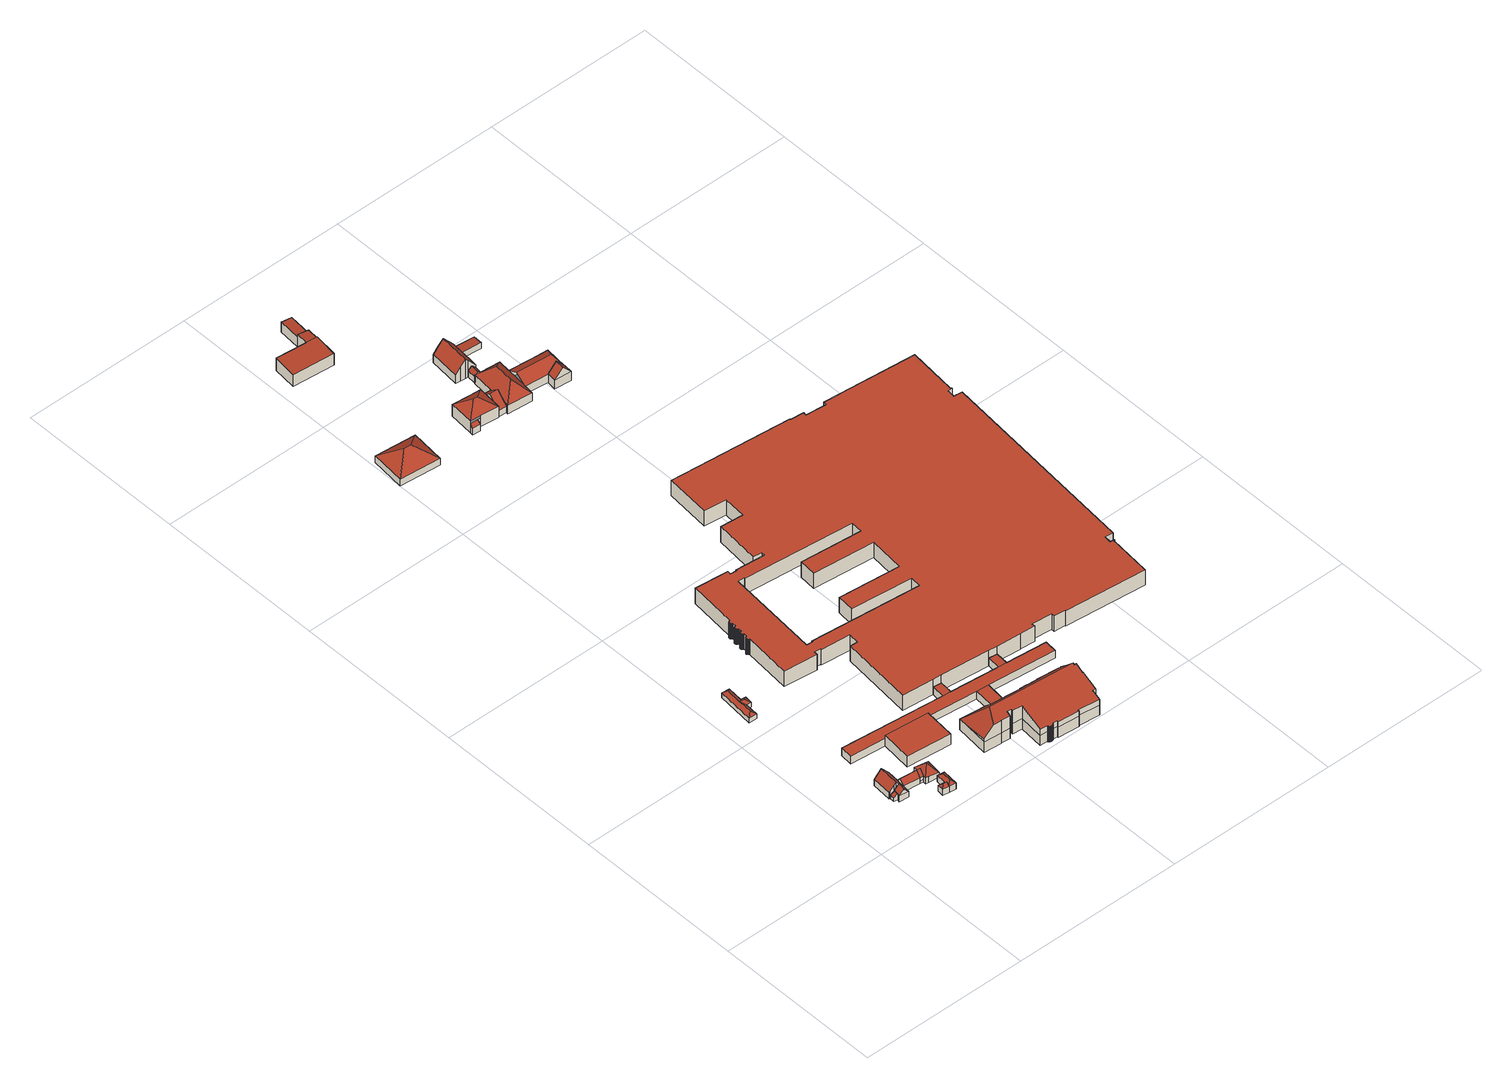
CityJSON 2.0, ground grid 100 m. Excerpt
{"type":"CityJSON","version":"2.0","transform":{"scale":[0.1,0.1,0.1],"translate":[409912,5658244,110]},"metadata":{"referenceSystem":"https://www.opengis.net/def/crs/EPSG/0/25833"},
"CityObjects":{
"building1":{"type":"Building","attributes":{"Dachtyp_tdc":"tdcPolyFlatRoof","Gemeindeschluessel":14612000,"Dachneigung":37.84,"QualitaetDacherkennung":77,"Geometrietyp2DReferenz":"3000","measuredHeight":3.96,"function":"31001_9998","roofType":"2100"},"geometry":[{"type":"Solid","lod":"2","boundaries":[[[[0,1,2,3]],[[1,4,5,2]],[[4,6,7,5]],[[6,0,3,7]],[[6,4,1,0]],[[3,2,5,7]]]],"semantics":{"surfaces":[{"type":"WallSurface"},{"type":"RoofSurface"},{"type":"GroundSurface"}],"values":[[0,0,0,0,1,2]]}}]},
"building2":{"type":"Building","attributes":{"Dachtyp_tdc":"tdcFreeFormRoof","Gemeindeschluessel":14612000,"Dachneigung":49.23,"QualitaetDacherkennung":83,"Geometrietyp2DReferenz":"3000","measuredHeight":7.09,"function":"31001_9998","roofType":"5000"},"geometry":[{"type":"Solid","lod":"2","boundaries":[[[[8,4,9,10]],[[4,1,11,9]],[[1,12,13,11]],[[12,14,15,13]],[[14,8,10,15]],[[16,17,1,4,8]],[[14,12,17,16]],[[12,1,17]],[[8,14,16]],[[10,9,11,13,15]]]],"semantics":{"surfaces":[{"type":"WallSurface"},{"type":"RoofSurface"},{"type":"GroundSurface"}],"values":[[0,0,0,0,0,1,1,0,0,2]]}}]},
"building3":{"type":"Building","attributes":{"Gemeindeschluessel":14612000,"Geometrietyp2DReferenz":"3000","function":"31001_9998","roofType":"9999"},"children":["building3-1","building3-2","building3-3","building3-4"]},
"building3-1":{"type":"BuildingPart","attributes":{"Dachtyp_tdc":"tdcGableRoof","Dachneigung":49.44,"QualitaetDacherkennung":74,"Geometrietyp2DReferenz":"3000","measuredHeight":8.95,"roofType":"3100"},"parents":["building3"],"geometry":[{"type":"MultiSurface","lod":"2","boundaries":[[[18,19,20,13]],[[19,21,11,20]],[[21,22,23,11]],[[22,24,25,23]],[[24,26,27,25]],[[26,28,29,27]],[[28,30,31,29]],[[30,32,33,31]],[[32,34,35,33]],[[28,26,24,22,21,19]],[[19,18,36,34,32,30,28]],[[35,37,13,20,11,23,25,27,29,31,33]]],"semantics":{"surfaces":[{"type":"WallSurface"},{"type":"RoofSurface"},{"type":"GroundSurface"}],"values":[0,0,0,0,0,0,0,0,0,1,1,2]}}]},
"building3-2":{"type":"BuildingPart","attributes":{"Dachtyp_tdc":"tdcGableRoof","Dachneigung":48.9,"QualitaetDacherkennung":77,"Geometrietyp2DReferenz":"3000","measuredHeight":6.9,"roofType":"3100"},"parents":["building3"],"geometry":[{"type":"MultiSurface","lod":"2","boundaries":[[[38,39,40,41]],[[42,43,44,45]],[[43,46,47,44]],[[46,43,48,49,50,51,52]],[[53,54,55,51,50,56]],[[38,54,53,39]],[[42,57,48,43]],[[47,41,40,58,45,44]]],"semantics":{"surfaces":[{"type":"WallSurface"},{"type":"RoofSurface"},{"type":"GroundSurface"}],"values":[0,0,0,1,1,0,0,2]}}]},
"building3-3":{"type":"BuildingPart","attributes":{"Dachtyp_tdc":"tdcGableRoof","Dachneigung":50.26,"QualitaetDacherkennung":81,"Geometrietyp2DReferenz":"3000","measuredHeight":7,"roofType":"3100"},"parents":["building3"],"geometry":[{"type":"MultiSurface","lod":"2","boundaries":[[[59,60,33,35,34]],[[60,57,42,45,33]],[[61,62,18,13,40,39,53]],[[63,64,49,57,60,59,65]],[[65,62,61,63]],[[37,35,33,45,58,40,13]]],"semantics":{"surfaces":[{"type":"WallSurface"},{"type":"RoofSurface"},{"type":"GroundSurface"}],"values":[0,0,0,1,1,2]}}]},
"building3-4":{"type":"BuildingPart","attributes":{"Dachtyp_tdc":"tdcTentRoof","Dachneigung":50.19,"QualitaetDacherkennung":76,"Geometrietyp2DReferenz":"3000","measuredHeight":8.43,"roofType":"4000"},"parents":["building3"],"geometry":[{"type":"MultiSurface","lod":"2","boundaries":[[[66,67,68,69]],[[67,70,71,68]],[[70,72,54,38,41,71]],[[73,74,75,47,46]],[[74,66,69,75]],[[66,74,76]],[[70,67,66,76]],[[73,52,55,72,70,76]],[[74,73,76]],[[69,68,71,41,47,75]]],"semantics":{"surfaces":[{"type":"WallSurface"},{"type":"RoofSurface"},{"type":"GroundSurface"}],"values":[0,0,0,0,0,1,1,1,1,2]}}]},
"building4":{"type":"Building","attributes":{"Dachtyp_tdc":"tdcFreeFormRoof","Gemeindeschluessel":14612000,"Dachneigung":35.42,"QualitaetDacherkennung":85,"Geometrietyp2DReferenz":"3000","measuredHeight":4.6,"function":"31001_9998","roofType":"5000"},"geometry":[{"type":"Solid","lod":"2","boundaries":[[[[77,78,79,80]],[[78,81,82,79]],[[81,83,84,82]],[[83,85,86,84]],[[85,87,88,86]],[[87,89,90,88]],[[89,91,92,90]],[[91,77,80,92]],[[93,94,91,89]],[[95,96,93,89,87]],[[95,87,85]],[[97,96,95,85,83]],[[98,97,83,81]],[[98,81,78]],[[94,93,96,97,98,78,77]],[[94,77,91]],[[80,79,82,84,86,88,90,92]]]],"semantics":{"surfaces":[{"type":"WallSurface"},{"type":"RoofSurface"},{"type":"GroundSurface"}],"values":[[0,0,0,0,0,0,0,0,1,1,1,1,1,1,1,1,2]]}}]},
"building5":{"type":"Building","attributes":{"Dachtyp_tdc":"tdcHipAndGableRoof","Gemeindeschluessel":14612000,"Dachneigung":38.36,"QualitaetDacherkennung":90,"Geometrietyp2DReferenz":"3000","measuredHeight":5.4,"function":"31001_9998","roofType":"5000"},"geometry":[{"type":"Solid","lod":"2","boundaries":[[[[99,100,101,102]],[[100,103,104,101]],[[103,105,106,104]],[[105,99,102,106]],[[103,100,107]],[[99,105,108]],[[100,99,108,107]],[[105,103,107,108]],[[102,101,104,106]]]],"semantics":{"surfaces":[{"type":"WallSurface"},{"type":"RoofSurface"},{"type":"GroundSurface"}],"values":[[0,0,0,0,1,0,1,1,2]]}}]},
"building6":{"type":"Building","attributes":{"Dachtyp_tdc":"tdcFreeFormRoof","Gemeindeschluessel":14612000,"Dachneigung":39.97,"QualitaetDacherkennung":90,"Geometrietyp2DReferenz":"3000","measuredHeight":5.75,"function":"31001_9998","roofType":"5000"},"geometry":[{"type":"Solid","lod":"2","boundaries":[[[[109,110,111,112]],[[110,99,102,111]],[[99,113,114,102]],[[113,109,112,114]],[[110,115,99]],[[109,113,116]],[[110,109,116,115]],[[115,116,113,99]],[[112,111,102,114]]]],"semantics":{"surfaces":[{"type":"WallSurface"},{"type":"RoofSurface"},{"type":"GroundSurface"}],"values":[[0,0,0,0,1,1,1,1,2]]}}]},
"building7":{"type":"Building","attributes":{"Gemeindeschluessel":14612000,"Geometrietyp2DReferenz":"3000","function":"31001_9998","roofType":"9999"},"children":["building7-1","building7-2","building7-3","building7-4","building7-5"]},
"building7-1":{"type":"BuildingPart","attributes":{"Dachtyp_tdc":"tdcPolyFlatRoof","Dachneigung":0,"QualitaetDacherkennung":82,"Geometrietyp2DReferenz":"3000","measuredHeight":4.98,"roofType":"1000"},"parents":["building7"],"geometry":[{"type":"MultiSurface","lod":"2","boundaries":[[[117,118,119,120]],[[118,121,122,119]],[[121,123,124,122]],[[123,121,118,117]],[[120,119,122,124]]],"semantics":{"surfaces":[{"type":"WallSurface"},{"type":"RoofSurface"},{"type":"GroundSurface"}],"values":[0,0,0,1,2]}}]},
"building7-2":{"type":"BuildingPart","attributes":{"Dachtyp_tdc":"tdcPolyFlatRoof","Dachneigung":0,"QualitaetDacherkennung":65,"Geometrietyp2DReferenz":"3000","measuredHeight":4.96,"roofType":"1000"},"parents":["building7"],"geometry":[{"type":"MultiSurface","lod":"2","boundaries":[[[125,126,127,128]],[[126,129,130,127]],[[129,131,132,130]],[[129,126,125,131]],[[132,128,127,130]]],"semantics":{"surfaces":[{"type":"WallSurface"},{"type":"RoofSurface"},{"type":"GroundSurface"}],"values":[0,0,0,1,2]}}]},
"building7-3":{"type":"BuildingPart","attributes":{"Dachtyp_tdc":"tdcPolyFlatRoof","Dachneigung":0,"QualitaetDacherkennung":68,"Geometrietyp2DReferenz":"3000","measuredHeight":4.96,"roofType":"1000"},"parents":["building7"],"geometry":[{"type":"MultiSurface","lod":"2","boundaries":[[[133,134,135,136]],[[134,137,138,135]],[[139,133,136,140]],[[139,137,134,133]],[[136,135,138,140]]],"semantics":{"surfaces":[{"type":"WallSurface"},{"type":"RoofSurface"},{"type":"GroundSurface"}],"values":[0,0,0,1,2]}}]},
"building7-4":{"type":"BuildingPart","attributes":{"Dachtyp_tdc":"tdcPolyFlatRoof","Dachneigung":0,"QualitaetDacherkennung":74,"Geometrietyp2DReferenz":"3000","measuredHeight":7.08,"roofType":"1000"},"parents":["building7"],"geometry":[{"type":"MultiSurface","lod":"2","boundaries":[[[141,142,143,144,145]],[[142,146,147,143]],[[146,148,149,150,147]],[[148,146,142,141]],[[144,143,147,150]]],"semantics":{"surfaces":[{"type":"WallSurface"},{"type":"RoofSurface"},{"type":"GroundSurface"}],"values":[0,0,0,1,2]}}]},
"building7-5":{"type":"BuildingPart","attributes":{"Dachtyp_tdc":"tdcPolyFlatRoof","Dachneigung":0,"QualitaetDacherkennung":68,"Geometrietyp2DReferenz":"3000","measuredHeight":4.99,"roofType":"1000"},"parents":["building7"],"geometry":[{"type":"MultiSurface","lod":"2","boundaries":[[[151,117,120,152]],[[145,144,124,123]],[[149,153,154,150]],[[153,155,156,154]],[[155,125,128,156]],[[139,140,132,131]],[[157,158,138,137]],[[157,151,152,158]],[[157,137,139,131,125,155,153,149,145,123,117,151]],[[152,120,124,144,150,154,156,128,132,140,138,158]]],"semantics":{"surfaces":[{"type":"WallSurface"},{"type":"RoofSurface"},{"type":"GroundSurface"}],"values":[0,0,0,0,0,0,0,0,1,2]}}]},
"building8":{"type":"Building","attributes":{"Dachtyp_tdc":"tdcHipRoof","Gemeindeschluessel":14612000,"Dachneigung":34.25,"QualitaetDacherkennung":85,"Geometrietyp2DReferenz":"3000","measuredHeight":11.21,"function":"31001_2000","roofType":"3200"},"geometry":[{"type":"Solid","lod":"2","boundaries":[[[[159,160,161,162]],[[160,163,164,161]],[[163,165,166,164]],[[165,159,162,166]],[[163,160,167]],[[159,165,168]],[[160,159,168,167]],[[165,163,167,168]],[[162,161,164,166]]]],"semantics":{"surfaces":[{"type":"WallSurface"},{"type":"RoofSurface"},{"type":"GroundSurface"}],"values":[[0,0,0,0,1,1,1,1,2]]}}]},
"building9":{"type":"Building","attributes":{"Dachtyp_tdc":"tdcFreeFormRoof","Gemeindeschluessel":14612000,"Dachneigung":19.04,"QualitaetDacherkennung":10,"Geometrietyp2DReferenz":"3000","measuredHeight":18.02,"function":"31001_9998","roofType":"5000"},"geometry":[{"type":"Solid","lod":"2","boundaries":[[[[169,170,171,172]],[[172,171,173,174]],[[174,173,175,176]],[[176,175,177,178]],[[178,177,179,180]],[[180,179,181,182]],[[182,181,183,184]],[[184,183,185,186]],[[186,185,187,188]],[[188,187,189]],[[190,191,192,193]],[[194,191,190]],[[193,192,195,196]],[[196,195,197,198,199]],[[200,201,202,203]],[[204,205,201,200]],[[203,202,206,207]],[[207,206,208,209]],[[209,208,210,211]],[[211,210,212,213]],[[213,212,214,215]],[[215,214,216,217,218]],[[199,198,219,220]],[[220,219,221,222]],[[222,221,223,224]],[[224,223,225,226]],[[226,225,227,228]],[[228,227,229,230]],[[230,229,231,232]],[[232,231,233,234]],[[234,233,235,236]],[[236,235,237,238]],[[238,237,239,240]],[[240,239,241,242]],[[242,241,243,244]],[[244,243,245,246]],[[246,245,247,248]],[[248,247,249,250]],[[250,249,251,252]],[[252,251,253,254]],[[254,253,255,256]],[[256,255,257,258]],[[258,257,259,260]],[[260,259,261,262]],[[262,261,263,264]],[[264,263,265,266]],[[266,265,267,268]],[[268,267,269,270]],[[270,269,271,272]],[[272,271,273,274]],[[274,273,275,276]],[[276,275,277,278]],[[278,277,279,280]],[[280,279,281,282]],[[283,284,285,286]],[[282,281,284,283]],[[286,285,287,288]],[[288,287,205,204]],[[289,290,291,292,293,294,295,296,297,298,299,300,301,302,303,304,305,306,307,308,309,310,311,312,313,314,315,316,317,318,319,320,321,322,323,324,325,326,327,328,329,330,331,332,333,334,335,336,337,338,339,340,341,342,343,344,345,346,347,348,349,122,119,350]],[[178,180,290,289]],[[180,182,291,290]],[[182,184,292,291]],[[184,186,293,292]],[[186,188,294,293]],[[188,189,295,294]],[[189,194,296,295]],[[194,190,297,296]],[[190,193,298,297]],[[193,196,299,298]],[[196,199,300,299]],[[199,220,301,300]],[[220,222,302,301]],[[222,224,303,302]],[[224,226,304,303]],[[226,228,305,304]],[[228,230,306,305]],[[230,232,307,306]],[[232,234,308,307]],[[234,236,309,308]],[[236,238,310,309]],[[238,240,311,310]],[[240,242,312,311]],[[242,244,313,312]],[[244,246,314,313]],[[246,248,315,314]],[[248,250,316,315]],[[250,252,317,316]],[[252,254,318,317]],[[254,256,319,318]],[[256,258,320,319]],[[258,260,321,320]],[[260,262,322,321]],[[262,264,323,322]],[[264,266,324,323]],[[266,268,325,324]],[[268,270,326,325]],[[270,272,327,326]],[[272,274,328,327]],[[274,276,329,328]],[[276,278,330,329]],[[278,280,331,330]],[[280,282,332,331]],[[282,283,333,332]],[[283,286,334,333]],[[286,288,335,334]],[[288,204,336,335]],[[204,200,337,336]],[[200,203,338,337]],[[203,207,339,338]],[[207,209,340,339]],[[209,211,341,340]],[[211,213,342,341]],[[213,215,343,342]],[[215,218,344,343]],[[218,351,345,344]],[[351,352,346,345]],[[352,353,347,346]],[[353,354,348,347]],[[354,169,349,348]],[[169,172,122,349]],[[172,174,119,122]],[[174,176,350,119]],[[176,178,289,350]],[[355,217,216,356]],[[205,287,285,284,281,279,277,275,273,271,269,267,265,263,261,259,257,255,253,251,249,247,245,243,241,239,237,235,233,231,229,227,225,223,221,219,198,197,356,216,214,212,210,208,206,202,201]],[[195,192,191,194,189,187,185,183,181,179,177,175,173,171,170,357,358,352,351,355,356,197]],[[218,217,355,351]],[[353,358,357,354]],[[352,358,353]],[[354,357,170,169]]]],"semantics":{"surfaces":[{"type":"WallSurface"},{"type":"GroundSurface"},{"type":"RoofSurface"}],"values":[[0,0,0,0,0,0,0,0,0,0,0,0,0,0,0,0,0,0,0,0,0,0,0,0,0,0,0,0,0,0,0,0,0,0,0,0,0,0,0,0,0,0,0,0,0,0,0,0,0,0,0,0,0,0,0,0,0,0,1,0,0,0,0,0,0,0,0,0,0,0,0,0,0,0,0,0,0,0,0,0,0,0,0,0,0,0,0,0,0,0,0,0,0,0,0,0,0,0,0,0,0,0,0,0,0,0,0,0,0,0,0,0,0,0,0,0,0,0,0,0,0,0,0,2,2,2,0,0,0,0]]}}]},
"building10":{"type":"Building","attributes":{"Gemeindeschluessel":14612000,"Geometrietyp2DReferenz":"3000","function":"31001_2000","roofType":"9999"},"children":["building10-1","building10-2"]},
"building10-1":{"type":"BuildingPart","attributes":{"Dachtyp_tdc":"tdcPolyFlatRoof","Dachneigung":3.81,"QualitaetDacherkennung":79,"Geometrietyp2DReferenz":"3000","measuredHeight":8.63,"roofType":"2100"},"parents":["building10"],"geometry":[{"type":"MultiSurface","lod":"2","boundaries":[[[359,360,361,362,363]],[[360,364,365,361]],[[364,366,367,365]],[[366,368,369,367]],[[366,364,360,359,368]],[[362,361,365,367,369]]],"semantics":{"surfaces":[{"type":"WallSurface"},{"type":"RoofSurface"},{"type":"GroundSurface"}],"values":[0,0,0,0,1,2]}}]},
"building10-2":{"type":"BuildingPart","attributes":{"Dachtyp_tdc":"tdcPolyFlatRoof","Dachneigung":7.73,"QualitaetDacherkennung":81,"Geometrietyp2DReferenz":"3000","measuredHeight":8.64,"roofType":"2100"},"parents":["building10"],"geometry":[{"type":"MultiSurface","lod":"2","boundaries":[[[370,371,369,368]],[[370,372,373,371]],[[372,374,375,373]],[[374,363,362,375]],[[363,374,372,370,368]],[[369,371,373,375,362]]],"semantics":{"surfaces":[{"type":"WallSurface"},{"type":"RoofSurface"},{"type":"GroundSurface"}],"values":[0,0,0,0,1,2]}}]},
"building11":{"type":"Building","attributes":{"Gemeindeschluessel":14612000,"Geometrietyp2DReferenz":"3000","function":"31001_2000","roofType":"9999"},"children":["building11-1","building11-2"]},
"building11-1":{"type":"BuildingPart","attributes":{"Dachtyp_tdc":"tdcHipRoof","Dachneigung":33.89,"QualitaetDacherkennung":85,"Geometrietyp2DReferenz":"3000","measuredHeight":12.37,"roofType":"3200"},"parents":["building11"],"geometry":[{"type":"MultiSurface","lod":"2","boundaries":[[[376,377,378,379]],[[377,380,381,378]],[[380,382,383,384,381]],[[385,386,387,388,389]],[[386,390,391,387]],[[390,392,393,391]],[[392,376,379,393]],[[386,385,394]],[[380,377,376,392,395]],[[385,382,380,395,394]],[[392,390,386,394,395]],[[379,378,381,384,388,387,391,393]]],"semantics":{"surfaces":[{"type":"WallSurface"},{"type":"RoofSurface"},{"type":"GroundSurface"}],"values":[0,0,0,0,0,0,0,1,1,1,1,2]}}]},
"building11-2":{"type":"BuildingPart","attributes":{"Dachtyp_tdc":"tdcPolyFlatRoof","Dachneigung":31.35,"QualitaetDacherkennung":51,"Geometrietyp2DReferenz":"3000","measuredHeight":5.69,"roofType":"2100"},"parents":["building11"],"geometry":[{"type":"MultiSurface","lod":"2","boundaries":[[[383,396,397,384]],[[396,398,399,397]],[[398,400,401,399]],[[400,402,403,401]],[[402,389,388,403]],[[389,402,400,398,396,383]],[[397,399,401,403,388,397,384]]],"semantics":{"surfaces":[{"type":"WallSurface"},{"type":"RoofSurface"},{"type":"GroundSurface"}],"values":[0,0,0,0,0,1,2]}}]},
"building12":{"type":"Building","attributes":{"Dachtyp_tdc":"tdcPolyFlatRoof","Gemeindeschluessel":14612000,"Dachneigung":3.81,"QualitaetDacherkennung":88,"Geometrietyp2DReferenz":"3000","measuredHeight":6.46,"function":"31001_2000","roofType":"2100"},"geometry":[{"type":"Solid","lod":"2","boundaries":[[[[404,405,406,407]],[[405,408,373,406]],[[408,409,371,373]],[[409,404,407,371]],[[409,408,405,404]],[[407,406,373,371]]]],"semantics":{"surfaces":[{"type":"WallSurface"},{"type":"RoofSurface"},{"type":"GroundSurface"}],"values":[[0,0,0,0,1,2]]}}]},
"building13":{"type":"Building","attributes":{"Dachtyp_tdc":"tdcGableRoof","Gemeindeschluessel":14612000,"Dachneigung":41.71,"QualitaetDacherkennung":46,"Geometrietyp2DReferenz":"3000","measuredHeight":10.11,"function":"31001_2000","roofType":"3100"},"geometry":[{"type":"Solid","lod":"2","boundaries":[[[[410,411,412,379]],[[411,413,414,412]],[[413,415,378,414]],[[415,410,379,378]],[[413,411,416]],[[410,415,417]],[[411,410,417,416]],[[415,413,416,417]],[[379,412,414,378]]]],"semantics":{"surfaces":[{"type":"WallSurface"},{"type":"RoofSurface"},{"type":"GroundSurface"}],"values":[[0,0,0,0,0,0,1,1,2]]}}]},
"building14":{"type":"Building","attributes":{"name":"Messe Dresden","Dachtyp_tdc":"tdcPolyFlatRoof","Gemeindeschluessel":14612000,"Dachneigung":0,"QualitaetDacherkennung":14,"Geometrietyp2DReferenz":"3000","measuredHeight":10.12,"function":"31001_2060","roofType":"1000"},"geometry":[{"type":"Solid","lod":"2","boundaries":[[[[418,419,420,421]],[[419,422,423,420]],[[422,424,425,423]],[[424,426,427,425]],[[426,428,429,427]],[[428,430,431,429]],[[430,432,433,431]],[[432,434,435,433]],[[434,436,437,435]],[[436,438,439,437]],[[438,440,441,439]],[[440,442,443,441]],[[442,444,445,443]],[[444,446,447,445]],[[446,448,449,447]],[[448,450,451,449]],[[450,452,453,451]],[[452,454,455,453]],[[454,456,457,455]],[[456,458,459,457]],[[458,460,461,459]],[[460,462,463,461]],[[462,464,465,463]],[[464,466,467,465]],[[466,468,469,467]],[[468,470,471,469]],[[470,472,473,471]],[[472,474,475,473]],[[474,476,477,475]],[[476,478,479,477]],[[478,480,481,479]],[[480,482,483,481]],[[482,484,485,483]],[[484,486,487,485]],[[486,488,489,487]],[[488,490,491,489]],[[490,492,493,491]],[[492,494,495,493]],[[494,496,497,495]],[[496,498,499,497]],[[498,500,501,499]],[[500,502,503,501]],[[502,504,505,503]],[[504,506,507,505]],[[506,508,509,507]],[[508,510,511,509]],[[510,512,513,511]],[[512,514,515,513]],[[514,516,517,515]],[[516,518,519,517]],[[518,520,521,519]],[[520,522,523,521]],[[522,524,525,523]],[[524,526,527,525]],[[526,528,529,527]],[[528,530,531,529]],[[532,533,534,535]],[[533,536,537,534]],[[536,538,539,537]],[[538,540,541,539]],[[540,542,543,541]],[[542,544,545,543]],[[544,546,547,545]],[[546,548,549,547]],[[548,550,551,549]],[[550,552,553,551]],[[552,554,555,553]],[[554,556,557,555]],[[556,558,559,557]],[[558,560,561,559]],[[560,562,563,561]],[[562,564,565,563]],[[564,566,567,565]],[[566,568,569,567]],[[568,570,571,569]],[[570,572,573,571]],[[572,574,575,573]],[[574,576,577,575]],[[578,579,580,581]],[[582,583,584,585]],[[583,586,587,584]],[[586,578,581,587]],[[579,588,589,580]],[[588,590,591,589]],[[590,592,593,591]],[[592,594,595,593]],[[594,596,597,595]],[[596,598,599,597]],[[598,600,601,599]],[[600,602,603,601]],[[602,604,605,603]],[[604,606,607,605]],[[606,608,609,607]],[[608,610,611,609]],[[610,612,613,611]],[[612,614,615,613]],[[614,616,617,615]],[[616,618,619,617]],[[618,620,621,619]],[[620,622,623,621]],[[624,625,626,627]],[[622,628,629,623]],[[628,630,631,629]],[[630,624,627,631]],[[625,632,633,626]],[[632,634,635,633]],[[634,636,637,635]],[[636,638,639,637]],[[638,640,641,639]],[[640,642,643,641]],[[642,644,645,643]],[[644,646,647,645]],[[646,648,649,647]],[[648,650,651,649]],[[650,652,653,651]],[[652,654,655,653]],[[654,656,657,655]],[[656,658,659,657]],[[658,660,661,659]],[[660,662,663,661]],[[662,664,665,663]],[[664,666,667,665]],[[666,668,669,667]],[[668,670,671,669]],[[670,672,673,671]],[[672,674,675,673]],[[674,676,677,675]],[[676,678,679,677]],[[678,680,681,679]],[[680,682,683,681]],[[682,684,685,683]],[[684,686,687,685]],[[686,688,689,687]],[[688,690,691,689]],[[690,692,693,691]],[[692,694,695,693]],[[694,696,697,695]],[[696,698,699,697]],[[698,700,701,699]],[[700,702,703,701]],[[702,704,705,703]],[[704,706,707,705]],[[706,708,709,707]],[[708,710,711,709]],[[710,712,713,711]],[[712,714,715,713]],[[714,716,717,715]],[[716,718,719,717]],[[718,720,721,719]],[[720,722,723,721]],[[722,724,725,723]],[[724,726,727,725]],[[726,728,729,727]],[[728,730,731,729]],[[730,732,733,731]],[[734,735,736,737]],[[738,739,740,741]],[[739,742,743,740]],[[742,734,737,743]],[[735,744,745,736]],[[744,746,747,745]],[[746,748,749,747]],[[748,750,751,749]],[[750,752,753,751]],[[752,754,755,753]],[[754,756,757,755]],[[756,758,759,757]],[[758,760,761,759]],[[760,762,763,761]],[[762,764,765,763]],[[764,738,741,765]],[[732,766,767,733]],[[766,768,769,767]],[[768,770,771,769]],[[770,772,773,771]],[[772,774,775,773]],[[774,776,777,775]],[[778,779,780,781]],[[530,782,783,531]],[[782,784,785,783]],[[784,778,781,785]],[[779,786,787,780]],[[786,788,789,787]],[[788,790,791,789]],[[790,792,793,791]],[[792,794,795,793]],[[794,796,797,795]],[[796,798,799,797]],[[798,800,801,799]],[[800,802,803,801]],[[802,804,805,803]],[[804,806,807,805]],[[806,808,809,807]],[[808,810,811,809]],[[810,812,813,811]],[[812,532,535,813]],[[814,815,816,817]],[[576,814,817,577]],[[815,818,819,816]],[[818,820,821,819]],[[820,822,823,821]],[[822,824,825,823]],[[824,826,827,825]],[[826,828,829,827]],[[828,830,831,829]],[[830,832,833,831]],[[832,834,835,833]],[[834,836,837,835]],[[836,838,839,837]],[[838,840,841,839]],[[840,842,843,841]],[[842,844,845,843]],[[844,846,847,845]],[[846,848,849,847]],[[848,582,585,849]],[[776,850,851,777]],[[850,852,853,851]],[[852,854,855,853]],[[854,856,857,855]],[[856,858,859,857]],[[858,860,861,859]],[[860,418,421,861]],[[860,858,856,854,852,850,776,774,772,770,768,766,732,730,728,726,724,722,720,718,716,714,712,710,708,706,704,702,700,698,696,694,692,690,688,686,684,682,680,678,676,674,672,670,668,666,664,662,660,658,656,654,652,650,648,646,644,642,640,638,636,634,632,625,624,630,628,622,620,618,616,614,612,610,608,606,604,602,600,598,596,594,592,590,588,579,578,586,583,582,848,846,844,842,840,838,836,834,832,830,828,826,824,822,820,818,815,814,576,574,572,570,568,566,564,562,560,558,556,554,552,550,548,546,544,542,540,538,536,533,532,812,810,808,806,804,802,800,798,796,794,792,790,788,786,779,778,784,782,530,528,526,524,522,520,518,516,514,512,510,508,506,504,502,500,498,496,494,492,490,488,486,484,482,480,478,476,474,472,470,468,466,464,462,460,458,456,454,452,450,448,446,444,442,440,438,436,434,432,430,428,426,424,422,419,418],[738,764,762,760,758,756,754,752,750,748,746,744,735,734,742,739]],[[421,420,423,425,427,429,431,433,435,437,439,441,443,445,447,449,451,453,455,457,459,461,463,465,467,469,471,473,475,477,479,481,483,485,487,489,491,493,495,497,499,501,503,505,507,509,511,513,515,517,519,521,523,525,527,529,531,783,785,781,780,787,789,791,793,795,797,799,801,803,805,807,809,811,813,535,534,537,539,541,543,545,547,549,551,553,555,557,559,561,563,565,567,569,571,573,575,577,817,816,819,821,823,825,827,829,831,833,835,837,839,841,843,845,847,849,585,584,587,581,580,589,591,593,595,597,599,601,603,605,607,609,611,613,615,617,619,621,623,629,631,627,626,633,635,637,639,641,643,645,647,649,651,653,655,657,659,661,663,665,667,669,671,673,675,677,679,681,683,685,687,689,691,693,695,697,699,701,703,705,707,709,711,713,715,717,719,721,723,725,727,729,731,733,767,769,771,773,775,777,851,853,855,857,859,861],[741,740,743,737,736,745,747,749,751,753,755,757,759,761,763,765]]]],"semantics":{"surfaces":[{"type":"WallSurface"},{"type":"RoofSurface"},{"type":"GroundSurface"}],"values":[[0,0,0,0,0,0,0,0,0,0,0,0,0,0,0,0,0,0,0,0,0,0,0,0,0,0,0,0,0,0,0,0,0,0,0,0,0,0,0,0,0,0,0,0,0,0,0,0,0,0,0,0,0,0,0,0,0,0,0,0,0,0,0,0,0,0,0,0,0,0,0,0,0,0,0,0,0,0,0,0,0,0,0,0,0,0,0,0,0,0,0,0,0,0,0,0,0,0,0,0,0,0,0,0,0,0,0,0,0,0,0,0,0,0,0,0,0,0,0,0,0,0,0,0,0,0,0,0,0,0,0,0,0,0,0,0,0,0,0,0,0,0,0,0,0,0,0,0,0,0,0,0,0,0,0,0,0,0,0,0,0,0,0,0,0,0,0,0,0,0,0,0,0,0,0,0,0,0,0,0,0,0,0,0,0,0,0,0,0,0,0,0,0,0,0,0,0,0,0,0,0,0,0,0,0,0,0,0,0,0,0,0,0,0,0,0,0,0,0,0,0,0,1,2]]}}]},
"building15":{"type":"Building","attributes":{"Dachtyp_tdc":"tdcGableRoof","Gemeindeschluessel":14612000,"Dachneigung":48.34,"QualitaetDacherkennung":70,"Geometrietyp2DReferenz":"3000","measuredHeight":6.48,"function":"31001_2000","roofType":"3100"},"geometry":[{"type":"Solid","lod":"2","boundaries":[[[[862,863,864,865]],[[863,866,867,864]],[[866,868,869,867]],[[868,862,865,869]],[[866,863,870]],[[862,868,871]],[[863,862,871,870]],[[868,866,870,871]],[[865,864,867,869]]]],"semantics":{"surfaces":[{"type":"WallSurface"},{"type":"RoofSurface"},{"type":"GroundSurface"}],"values":[[0,0,0,0,0,0,1,1,2]]}}]},
"building16":{"type":"Building","attributes":{"Dachtyp_tdc":"tdcGableRoof","Gemeindeschluessel":14612000,"Dachneigung":50.85,"QualitaetDacherkennung":82,"Geometrietyp2DReferenz":"3000","measuredHeight":12.69,"function":"31001_2000","roofType":"3100"},"geometry":[{"type":"Solid","lod":"2","boundaries":[[[[872,873,865,874]],[[873,875,869,865]],[[875,876,877,869]],[[876,878,879,877]],[[878,880,881,879]],[[880,882,883,881]],[[882,884,885,883]],[[884,886,887,885]],[[886,888,889,887]],[[888,890,891,889]],[[890,872,874,891]],[[886,884,882,880,878,876]],[[876,875,873,872,890,888,886]],[[874,865,869,877,879,881,883,885,887,889,891]]]],"semantics":{"surfaces":[{"type":"WallSurface"},{"type":"RoofSurface"},{"type":"GroundSurface"}],"values":[[0,0,0,0,0,0,0,0,0,0,0,1,1,2]]}}]},
"building17":{"type":"Building","attributes":{"Gemeindeschluessel":14612000,"Geometrietyp2DReferenz":"3000","function":"31001_2000","roofType":"9999"},"children":["building17-1","building17-2","building17-3"]},
"building17-1":{"type":"BuildingPart","attributes":{"Dachtyp_tdc":"tdcHipAndGableRoof","Dachneigung":29.51,"QualitaetDacherkennung":53,"Geometrietyp2DReferenz":"3000","measuredHeight":9.13,"roofType":"5000"},"parents":["building17"],"geometry":[{"type":"MultiSurface","lod":"2","boundaries":[[[892,893,894,895]],[[893,896,897,894]],[[896,898,899,897]],[[900,901,902,903]],[[898,896,904]],[[896,893,892,905,904]],[[905,906,901,900,898,904]],[[907,895,894,897,899,903,902]]],"semantics":{"surfaces":[{"type":"WallSurface"},{"type":"RoofSurface"},{"type":"GroundSurface"}],"values":[0,0,0,0,1,1,1,2]}}]},
"building17-2":{"type":"BuildingPart","attributes":{"Dachtyp_tdc":"tdcFreeFormRoof","Dachneigung":44.88,"QualitaetDacherkennung":25,"Geometrietyp2DReferenz":"3000","measuredHeight":12.86,"roofType":"5000"},"parents":["building17"],"geometry":[{"type":"MultiSurface","lod":"2","boundaries":[[[908,909,902,901]],[[909,910,911,902]],[[910,912,913,911]],[[912,914,414,913]],[[914,915,412,414]],[[915,916,917,412]],[[916,918,919,917]],[[918,920,921,919]],[[920,892,895,921]],[[920,918,916,922]],[[916,915,914,912,923,922]],[[912,910,923]],[[910,909,908,906,924,892,920,922,923]],[[902,911,913,414,412,917,919,921,895,907]]],"semantics":{"surfaces":[{"type":"WallSurface"},{"type":"RoofSurface"},{"type":"GroundSurface"}],"values":[0,0,0,0,0,0,0,0,0,1,1,1,1,2]}}]},
"building17-3":{"type":"BuildingPart","attributes":{"Dachtyp_tdc":"tdcGableRoof","Dachneigung":49.88,"QualitaetDacherkennung":68,"Geometrietyp2DReferenz":"3000","measuredHeight":11.57,"roofType":"3100"},"parents":["building17"],"geometry":[{"type":"MultiSurface","lod":"2","boundaries":[[[925,926,927,899,898]],[[926,928,929,927]],[[928,930,900,903,929]],[[928,926,931]],[[925,930,932]],[[926,925,932,931]],[[930,928,931,932]],[[899,927,929,903]]],"semantics":{"surfaces":[{"type":"WallSurface"},{"type":"RoofSurface"},{"type":"GroundSurface"}],"values":[0,0,0,0,0,1,1,2]}}]},
"building18":{"type":"Building","attributes":{"Dachtyp_tdc":"tdcPolyFlatRoof","Gemeindeschluessel":14612000,"Dachneigung":5.79,"QualitaetDacherkennung":59,"Geometrietyp2DReferenz":"3000","measuredHeight":3.83,"function":"31001_2000","roofType":"2100"},"geometry":[{"type":"Solid","lod":"2","boundaries":[[[[933,934,935,936]],[[934,937,891,935]],[[937,938,889,891]],[[938,933,936,889]],[[938,937,934,933]],[[936,935,891,889]]]],"semantics":{"surfaces":[{"type":"WallSurface"},{"type":"RoofSurface"},{"type":"GroundSurface"}],"values":[[0,0,0,0,1,2]]}}]}
},
"vertices":[
[292,258,30],[316,255,48],[316,255,9],[292,258,9],[312,227,48],[312,227,9],[289,230,30],[289,230,9],
[310,212,47],[312,227,8],[310,212,8],[316,255,8],[371,249,46],[371,249,8],[366,206,46],[366,206,8],[338,209,79],[343,252,79],
[371,249,45],[327,254,97],[327,254,8],[316,255,84],[292,258,56],[292,258,8],[285,259,48],[285,259,8],[296,378,48],[296,378,8],[339,374,97],[339,374,8],[383,370,45],[383,370,8],[377,296,45],[377,296,8],[376,296,45],[376,296,8],[374,275,45],[374,275,8],
[488,236,23],[469,238,23],[469,238,8],[488,236,8],[473,285,23],[476,311,23],[476,311,8],[473,285,8],[496,309,23],[496,309,8],[473,285,53],[472,268,72],[472,264,77],[491,262,77],[493,287,48],[469,238,46],[488,236,46],[488,238,48],[472,264,76],[473,285,52],[472,264,8],
[376,296,52],[377,296,52],[469,238,47],[371,249,47],[472,264,78],[472,268,73],[374,275,78],
[568,209,40],[506,216,46],[506,216,8],[568,209,8],[486,218,48],[486,218,8],[488,236,48],[496,309,48],[578,300,40],[578,300,8],[531,259,92],
[143,1104,38],[163,1324,38],[163,1324,8],[143,1104,8],[208,1320,38],[208,1320,8],[200,1228,38],[200,1228,8],[229,1225,38],[229,1225,8],[225,1179,38],[225,1179,8],[196,1182,38],[196,1182,8],[189,1101,38],[189,1101,8],[175,1206,54],[168,1125,54],[204,1204,54],[176,1207,54],[175,1207,54],[183,1299,54],
[531,99,48],[493,103,48],[493,103,8],[531,99,8],[497,141,46],[497,141,8],[535,137,46],[535,137,8],[512,119,62],[533,117,62],
[582,189,47],[572,95,47],[572,95,8],[582,189,8],[540,193,48],[540,193,8],[553,119,65],[558,169,65],
[1137,484,58],[1121,326,58],[1121,326,8],[1137,484,8],[1050,333,58],[1050,333,8],[1065,491,58],[1065,491,8],
[923,578,58],[931,654,58],[931,654,8],[923,578,8],[980,649,58],[980,649,8],[973,573,58],[973,573,8],
[1263,622,58],[1313,617,58],[1313,617,8],[1263,622,8],[1306,541,58],[1306,541,8],[1256,546,58],[1256,546,8],
[777,519,79],[760,339,79],[760,339,8],[777,519,8],[777,519,58],[500,364,79],[500,364,8],[518,544,79],[518,544,58],[518,544,8],
[1536,445,58],[1536,445,8],[313,564,58],[313,564,8],[320,637,58],[320,637,8],[1543,518,58],[1543,518,8],
[243,3429,50],[2,3452,50],[2,3452,8],[243,3429,8],[22,3654,51],[22,3654,8],[263,3631,51],[263,3631,8],[114,3544,120],[154,3540,120],
[1015,337,77],[1015,337,114],[1050,333,114],[1050,333,77],[1121,326,114],[1121,326,77],[1182,320,115],[1182,320,77],[1206,318,115],[1206,318,77],[1208,337,95],[1208,337,77],[1209,339,92],[1209,339,77],[1255,335,92],[1255,335,77],[1254,330,98],[1254,330,77],[1325,323,98],[1325,323,77],[1327,344,77],[1453,318,77],[1453,318,91],[1460,317,91],[1460,317,77],[1455,331,77],[1455,269,140],[1455,269,77],[1451,223,188],[1450,215,185],[1450,215,77],[1087,188,77],[1087,188,164],[1030,194,164],[1030,194,77],[1074,45,77],[1074,45,115],[1030,202,167],[1030,202,77],[1003,204,167],[1003,204,77],[1000,179,158],[1000,179,77],[946,184,158],[946,184,77],[946,181,157],[946,181,77],[900,185,157],[843,191,97],[843,191,77],[1462,214,185],[1462,214,77],[1457,163,167],[1457,163,77],[1460,163,167],[1460,163,77],[1450,61,132],[1450,61,77],[1433,62,132],[1433,62,77],[1428,9,114],[1428,9,77],[1303,22,114],[1303,22,77],[1302,17,112],[1302,17,77],[1177,29,112],[1177,29,77],[1177,34,114],[1177,34,77],[1153,36,114],[1153,36,77],[1151,35,113],[1151,35,77],[1150,34,113],[1150,34,77],[1149,33,113],[1149,33,77],[1148,32,112],[1148,32,77],[1146,31,112],[1146,31,77],[1144,31,112],[1144,31,77],[1142,30,111],[1142,30,77],[1141,30,111],[1141,30,77],[1139,29,111],[1139,29,77],[1138,29,111],[1138,29,77],[1136,29,111],[1136,29,77],[1134,29,111],[1134,29,77],[1132,30,111],[1132,30,77],[1131,30,111],[1131,30,77],[1129,31,111],[1129,31,77],[1128,31,111],[1128,31,77],[1127,32,112],[1127,32,77],[1125,33,112],[1125,33,77],[1123,34,112],[1123,34,77],[1122,35,113],[1122,35,77],[1121,36,113],[1121,36,77],[1120,38,77],[1120,38,113],[1119,39,114],[1119,39,77],[1118,41,114],[1118,41,77],[1206,318,8],[1208,337,8],[1209,339,8],[1255,335,8],[1254,330,8],[1325,323,8],[1327,344,8],[1455,331,8],[1453,318,8],[1460,317,8],[1455,269,8],[1450,215,8],[1462,214,8],[1457,163,8],[1460,163,8],[1450,61,8],[1433,62,8],[1428,9,8],[1303,22,8],[1302,17,8],[1177,29,8],[1177,34,8],[1153,36,8],[1151,35,8],[1150,34,8],[1149,33,8],[1148,32,8],[1146,31,8],[1144,31,8],[1142,30,8],[1141,30,8],[1139,29,8],[1138,29,8],[1136,29,8],[1134,29,8],[1132,30,8],[1131,30,8],[1129,31,8],[1128,31,8],[1127,32,8],[1125,33,8],[1123,34,8],[1122,35,8],[1121,36,8],[1120,38,8],[1119,39,8],[1118,41,8],[1074,45,8],[1087,188,8],[1030,194,8],[1030,202,8],[1003,204,8],[1000,179,8],[946,184,8],[946,181,8],[843,191,8],[862,388,8],[965,378,8],[964,377,8],[1019,372,8],[1015,337,8],[1182,320,8],[862,388,77],[965,378,77],[964,377,77],[1019,372,77],[862,387,77],[947,271,188],[1019,372,78],[964,377,78],
[342,4420,94],[329,4286,85],[329,4286,8],[342,4420,8],[342,4420,85],[85,4310,85],[85,4310,8],[98,4444,94],[98,4444,8],[277,4426,94],[277,4426,8],
[283,4497,94],[283,4497,8],[346,4490,86],[346,4490,8],[349,4490,85],[349,4490,8],
[685,3616,84],[673,3488,83],[673,3488,8],[685,3616,8],[672,3483,83],[672,3483,8],[566,3494,83],[566,3494,65],[566,3494,8],[501,3500,83],[515,3643,84],[515,3643,8],[501,3500,8],[501,3500,65],[625,3633,84],[625,3633,8],[686,3627,84],[686,3627,8],[580,3566,132],[608,3563,132],
[547,3496,65],[547,3496,8],[545,3477,54],[545,3477,8],[544,3473,51],[544,3473,8],[499,3477,51],[499,3477,8],
[297,4628,73],[359,4622,69],[359,4622,8],[297,4628,8],[346,4490,69],[283,4497,73],
[685,3616,58],[735,3612,58],[735,3612,8],[723,3483,49],[723,3483,8],[673,3488,49],[729,3551,110],[679,3556,110],
[1710,2424,109],[1832,2412,109],[1832,2412,7],[1710,2424,7],[1834,2432,109],[1834,2432,7],[1932,2422,109],[1932,2422,7],[1932,2424,109],[1932,2424,7],[2379,2381,109],[2379,2381,7],[2350,2089,109],[2350,2089,7],[2356,2089,109],[2356,2089,7],[2355,2084,109],[2355,2084,7],[2330,2087,109],[2330,2087,7],[2326,2041,109],[2326,2041,7],[2374,2036,109],[2374,2036,7],[2256,824,109],[2256,824,7],[2208,828,109],[2208,828,7],[2204,788,109],[2204,788,7],[2228,786,109],[2228,786,7],[2228,782,109],[2228,782,7],[2223,782,109],[2223,782,7],[2198,530,109],[2198,530,7],[1724,576,109],[1724,576,7],[1724,580,109],[1724,580,7],[1658,586,109],[1658,586,7],[1659,605,109],[1659,605,7],[1543,616,109],[1543,616,7],[1542,597,109],[1542,597,7],[1453,605,109],[1453,605,7],[1453,603,109],[1453,603,7],[1313,617,109],[1313,617,7],[1263,622,109],[1263,622,7],[980,649,109],[980,649,7],[931,654,109],[931,654,7],[747,671,109],[747,671,7],[791,1094,109],[791,1094,7],[835,1091,109],[835,1091,7],[840,1151,109],[840,1151,7],[670,1168,109],[670,1168,7],[671,1174,109],[671,1174,7],[635,1177,109],[635,1177,7],[632,1157,109],[632,1157,7],[437,1176,109],[437,1176,7],[464,1455,109],[464,1455,7],[463,1455,109],[463,1455,7],[462,1455,109],[462,1455,7],[461,1456,109],[461,1456,7],[460,1456,109],[460,1456,7],[459,1457,109],[459,1457,7],[458,1457,109],[458,1457,7],[458,1458,109],[458,1458,7],[457,1458,109],[457,1458,7],[456,1459,109],[456,1459,7],[456,1460,109],[456,1460,7],[455,1461,109],[455,1461,7],[454,1462,109],[454,1462,7],[454,1463,109],[454,1463,7],[454,1464,109],[454,1464,7],[453,1465,109],[453,1465,7],[453,1466,109],[453,1466,7],[466,1479,109],[468,1500,109],[468,1500,7],[466,1479,7],[467,1500,109],[467,1500,7],[466,1500,109],[466,1500,7],[465,1500,109],[465,1500,7],[464,1501,109],[464,1501,7],[463,1501,109],[463,1501,7],[463,1502,109],[463,1502,7],[462,1502,109],[462,1502,7],[461,1503,109],[461,1503,7],[460,1504,109],[460,1504,7],[459,1505,109],[459,1505,7],[459,1506,109],[459,1506,7],[458,1507,109],[458,1507,7],[458,1508,109],[458,1508,7],[458,1509,109],[458,1509,7],[457,1510,109],[457,1510,7],[457,1511,109],[457,1511,7],[457,1512,109],[457,1512,7],[457,1513,109],[457,1513,7],[457,1514,109],[457,1514,7],[458,1515,109],[458,1515,7],[458,1516,109],[458,1516,7],[467,1546,109],[467,1547,109],[467,1547,7],[467,1546,7],[470,1545,109],[469,1545,109],[469,1545,7],[470,1545,7],[468,1546,109],[468,1546,7],[466,1547,109],[466,1547,7],[465,1548,109],[465,1548,7],[465,1549,109],[465,1549,7],[464,1550,109],[464,1550,7],[463,1550,109],[463,1550,7],[463,1551,109],[463,1551,7],[462,1552,109],[462,1552,7],[462,1553,109],[462,1553,7],[462,1554,109],[462,1554,7],[462,1555,109],[462,1555,7],[461,1556,109],[461,1556,7],[461,1557,109],[461,1557,7],[462,1559,109],[462,1559,7],[462,1560,109],[462,1560,7],[462,1561,109],[462,1561,7],[463,1562,109],[463,1562,7],[463,1563,109],[463,1563,7],[464,1564,109],[464,1564,7],[466,1566,109],[467,1567,109],[467,1567,7],[466,1566,7],[464,1565,109],[464,1565,7],[465,1565,109],[465,1565,7],[468,1568,109],[468,1568,7],[469,1568,109],[469,1568,7],[470,1569,109],[470,1569,7],[471,1569,109],[471,1569,7],[472,1569,109],[472,1569,7],[473,1569,109],[473,1569,7],[474,1569,109],[474,1569,7],[476,1569,109],[476,1569,7],[477,1589,109],[477,1589,7],[476,1589,109],[476,1589,7],[475,1590,109],[475,1590,7],[474,1590,109],[474,1590,7],[473,1591,109],[473,1591,7],[472,1591,109],[472,1591,7],[471,1592,109],[471,1592,7],[470,1593,109],[470,1593,7],[469,1593,109],[469,1593,7],[469,1594,109],[469,1594,7],[468,1595,109],[468,1595,7],[468,1596,109],[468,1596,7],[468,1597,109],[468,1597,7],[467,1597,109],[467,1597,7],[467,1598,109],[467,1598,7],[467,1599,109],[467,1599,7],[467,1600,109],[467,1600,7],[467,1601,109],[467,1601,7],[467,1602,109],[467,1602,7],[467,1603,109],[467,1603,7],[467,1604,109],[467,1604,7],[467,1605,109],[467,1605,7],[468,1606,109],[468,1606,7],[468,1607,109],[468,1607,7],[468,1608,109],[468,1608,7],[469,1608,109],[469,1608,7],[469,1609,109],[469,1609,7],[470,1610,109],[470,1610,7],[471,1611,109],[471,1611,7],[472,1611,109],[472,1611,7],[472,1612,109],[472,1612,7],[473,1612,109],[473,1612,7],[474,1613,109],[474,1613,7],[475,1613,109],[475,1613,7],[476,1613,109],[476,1613,7],[477,1614,109],[477,1614,7],[478,1614,109],[478,1614,7],[479,1614,109],[479,1614,7],[480,1614,109],[480,1614,7],[507,1893,109],[507,1893,7],[702,1874,109],[702,1874,7],[700,1853,109],[700,1853,7],[736,1849,109],[736,1849,7],[677,1238,109],[677,1244,109],[677,1244,7],[677,1238,7],[730,1786,109],[693,1789,109],[693,1789,7],[730,1786,7],[640,1241,109],[640,1241,7],[1319,1181,109],[1319,1181,7],[1325,1243,109],[1325,1243,7],[968,1278,109],[968,1278,7],[978,1379,109],[978,1379,7],[1338,1344,109],[1338,1344,7],[1358,1549,109],[1358,1549,7],[998,1585,109],[998,1585,7],[1008,1685,109],[1008,1685,7],[1365,1650,109],[1365,1650,7],[1371,1717,109],[1371,1717,7],[730,1780,109],[730,1780,7],[737,1855,109],[737,1855,7],[907,1839,109],[907,1839,7],[909,1858,109],[909,1858,7],[860,1864,109],[860,1864,7],[886,2126,109],[886,2126,7],[1017,2115,109],[1017,2115,7],[453,1469,109],[454,1470,109],[454,1470,7],[453,1469,7],[453,1467,109],[453,1467,7],[453,1468,109],[453,1468,7],[454,1471,109],[454,1471,7],[454,1472,109],[454,1472,7],[455,1473,109],[455,1473,7],[455,1474,109],[455,1474,7],[456,1475,109],[456,1475,7],[457,1476,109],[457,1476,7],[458,1477,109],[458,1477,7],[459,1477,109],[459,1477,7],[460,1478,109],[460,1478,7],[461,1479,109],[461,1479,7],[462,1479,109],[462,1479,7],[463,1479,109],[463,1479,7],[464,1479,109],[464,1479,7],[465,1479,109],[465,1479,7],[459,1517,109],[459,1518,109],[459,1518,7],[459,1517,7],[459,1519,109],[459,1519,7],[460,1519,109],[460,1519,7],[461,1520,109],[461,1520,7],[461,1521,109],[461,1521,7],[462,1522,109],[462,1522,7],[463,1522,109],[463,1522,7],[464,1523,109],[464,1523,7],[465,1523,109],[465,1523,7],[466,1524,109],[466,1524,7],[467,1524,109],[467,1524,7],[468,1524,109],[468,1524,7],[469,1524,109],[469,1524,7],[470,1524,109],[470,1524,7],[471,1524,109],[471,1524,7],[473,1544,109],[473,1544,7],[471,1545,109],[471,1545,7],[1030,2247,109],[1030,2247,7],[899,2261,109],[899,2261,7],[924,2525,109],[924,2525,7],[1634,2456,109],[1634,2456,7],[1634,2451,109],[1634,2451,7],[1712,2443,109],[1712,2443,7],
[798,3785,47],[789,3732,48],[789,3732,9],[798,3785,9],[747,3736,51],[747,3736,9],[752,3790,50],[752,3790,9],[767,3734,73],[774,3788,73],
[802,3831,63],[798,3785,63],[802,3831,9],[752,3790,118],[737,3791,136],[737,3791,9],[708,3794,101],[708,3794,9],[677,3797,62],[677,3797,9],[695,3977,62],[695,3977,9],[726,3975,100],[726,3975,9],[755,3972,136],[755,3972,9],[815,3965,63],[815,3965,9],[810,3906,63],[810,3906,9],
[889,3651,63],[1023,3638,63],[1023,3638,8],[889,3651,8],[1124,3628,63],[1124,3628,8],[1111,3494,61],[1111,3494,8],[1012,3504,61],[876,3517,61],[876,3517,8],[1012,3504,8],[1088,3566,100],[882,3586,100],[876,3521,63],[882,3586,8],
[876,3517,63],[876,3517,62],[870,3459,63],[870,3459,8],[722,3473,63],[722,3473,8],[723,3483,63],[735,3612,63],[747,3736,63],[747,3736,8],[789,3732,63],[789,3732,8],[896,3722,63],[896,3722,8],[814,3655,137],[803,3540,137],[882,3586,63],
[1111,3494,65],[1105,3440,65],[1105,3440,8],[1006,3449,64],[1006,3449,8],[1012,3504,64],[1056,3444,124],[1062,3499,124],
[938,3953,41],[932,3894,47],[932,3894,9],[938,3953,9],[810,3906,47],[815,3965,41]
]}
